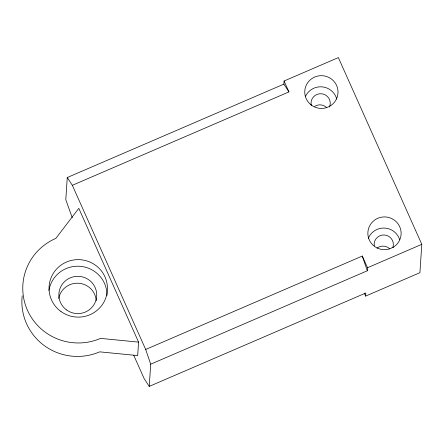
<?xml version="1.0" encoding="UTF-8"?>
<svg xmlns="http://www.w3.org/2000/svg" width="444" height="444" viewBox="0 0 444 444"><rect width="100%" height="100%" fill="white"/><g stroke="black" fill="none" stroke-linecap="round" stroke-linejoin="round"><path stroke-width="0.67" d="M364.274 293.079L365.623 296.104L419.919 272.688L421.8 244.328L338.367 57.598L284.071 81.013L283.866 84.127L67.266 177.533L65.79 199.745L72.222 217.627M138.578 342.124L100.583 338.389A55.472 54.595 3.8 0 1 27.467 310.267A55.472 54.595 3.8 0 1 55.883 238.356L78.804 208.347L138.578 342.124L137.684 355.583L99.689 351.848A55.472 54.595 3.8 0 1 22.2 295.782M365.623 296.104L365.828 292.99L149.228 386.402L150.705 364.185L145.682 349.461L72.339 185.315L67.266 177.533M150.705 364.185L367.305 270.779L367.504 267.743L362.282 256.055L145.682 349.461M72.339 185.315L288.939 91.902L284.071 81.013M367.504 267.743L421.8 244.328M283.866 84.127L288.939 91.902M149.228 386.402L144.156 378.621L133.716 355.261M362.282 256.055L367.305 270.779M58.691 298.568A18.937 18.637 3.8 0 1 78.466 283.233A18.937 18.637 3.8 0 1 96.243 300.849M48.94 290.42A29.215 28.755 3.8 0 1 80.275 266.311A29.215 28.755 3.8 0 1 107.004 295.415M368.304 238.317A16.639 16.378 3.8 0 1 399.683 239.727M305.405 96.57A16.639 16.378 3.8 0 1 336.724 99.006M314.646 106.36A9.613 9.463 3.8 0 1 326.318 107.254M311.333 105.522A9.613 9.463 3.8 0 1 321.367 93.751A9.613 9.463 3.8 0 1 329.487 106.915M376.995 248.146A9.613 9.463 3.8 0 1 389.66 248.712M374.253 245.848A9.613 9.463 3.8 0 1 384.487 234.993A9.613 9.463 3.8 0 1 392.923 247.291M393.262 247.236L389.299 248.99A16.639 16.378 3.8 0 1 368.021 230.924A16.639 16.378 3.8 0 1 393.606 219.608A16.639 16.378 3.8 0 1 393.262 247.236M60.961 311.527A29.215 28.755 3.8 0 0 107.27 291.558A29.215 28.755 3.8 0 0 66.461 262.032A29.215 28.755 3.8 0 0 60.961 311.527M66.606 309.968A18.937 18.637 3.8 0 0 96.614 297.019A18.937 18.637 3.8 0 0 70.169 277.883A18.937 18.637 3.8 0 0 66.606 309.968M310.983 104.812A16.639 16.378 3.8 0 0 337.829 94.555A16.639 16.378 3.8 0 0 315.334 76.779A16.639 16.378 3.8 0 0 310.983 104.812"/></g></svg>
